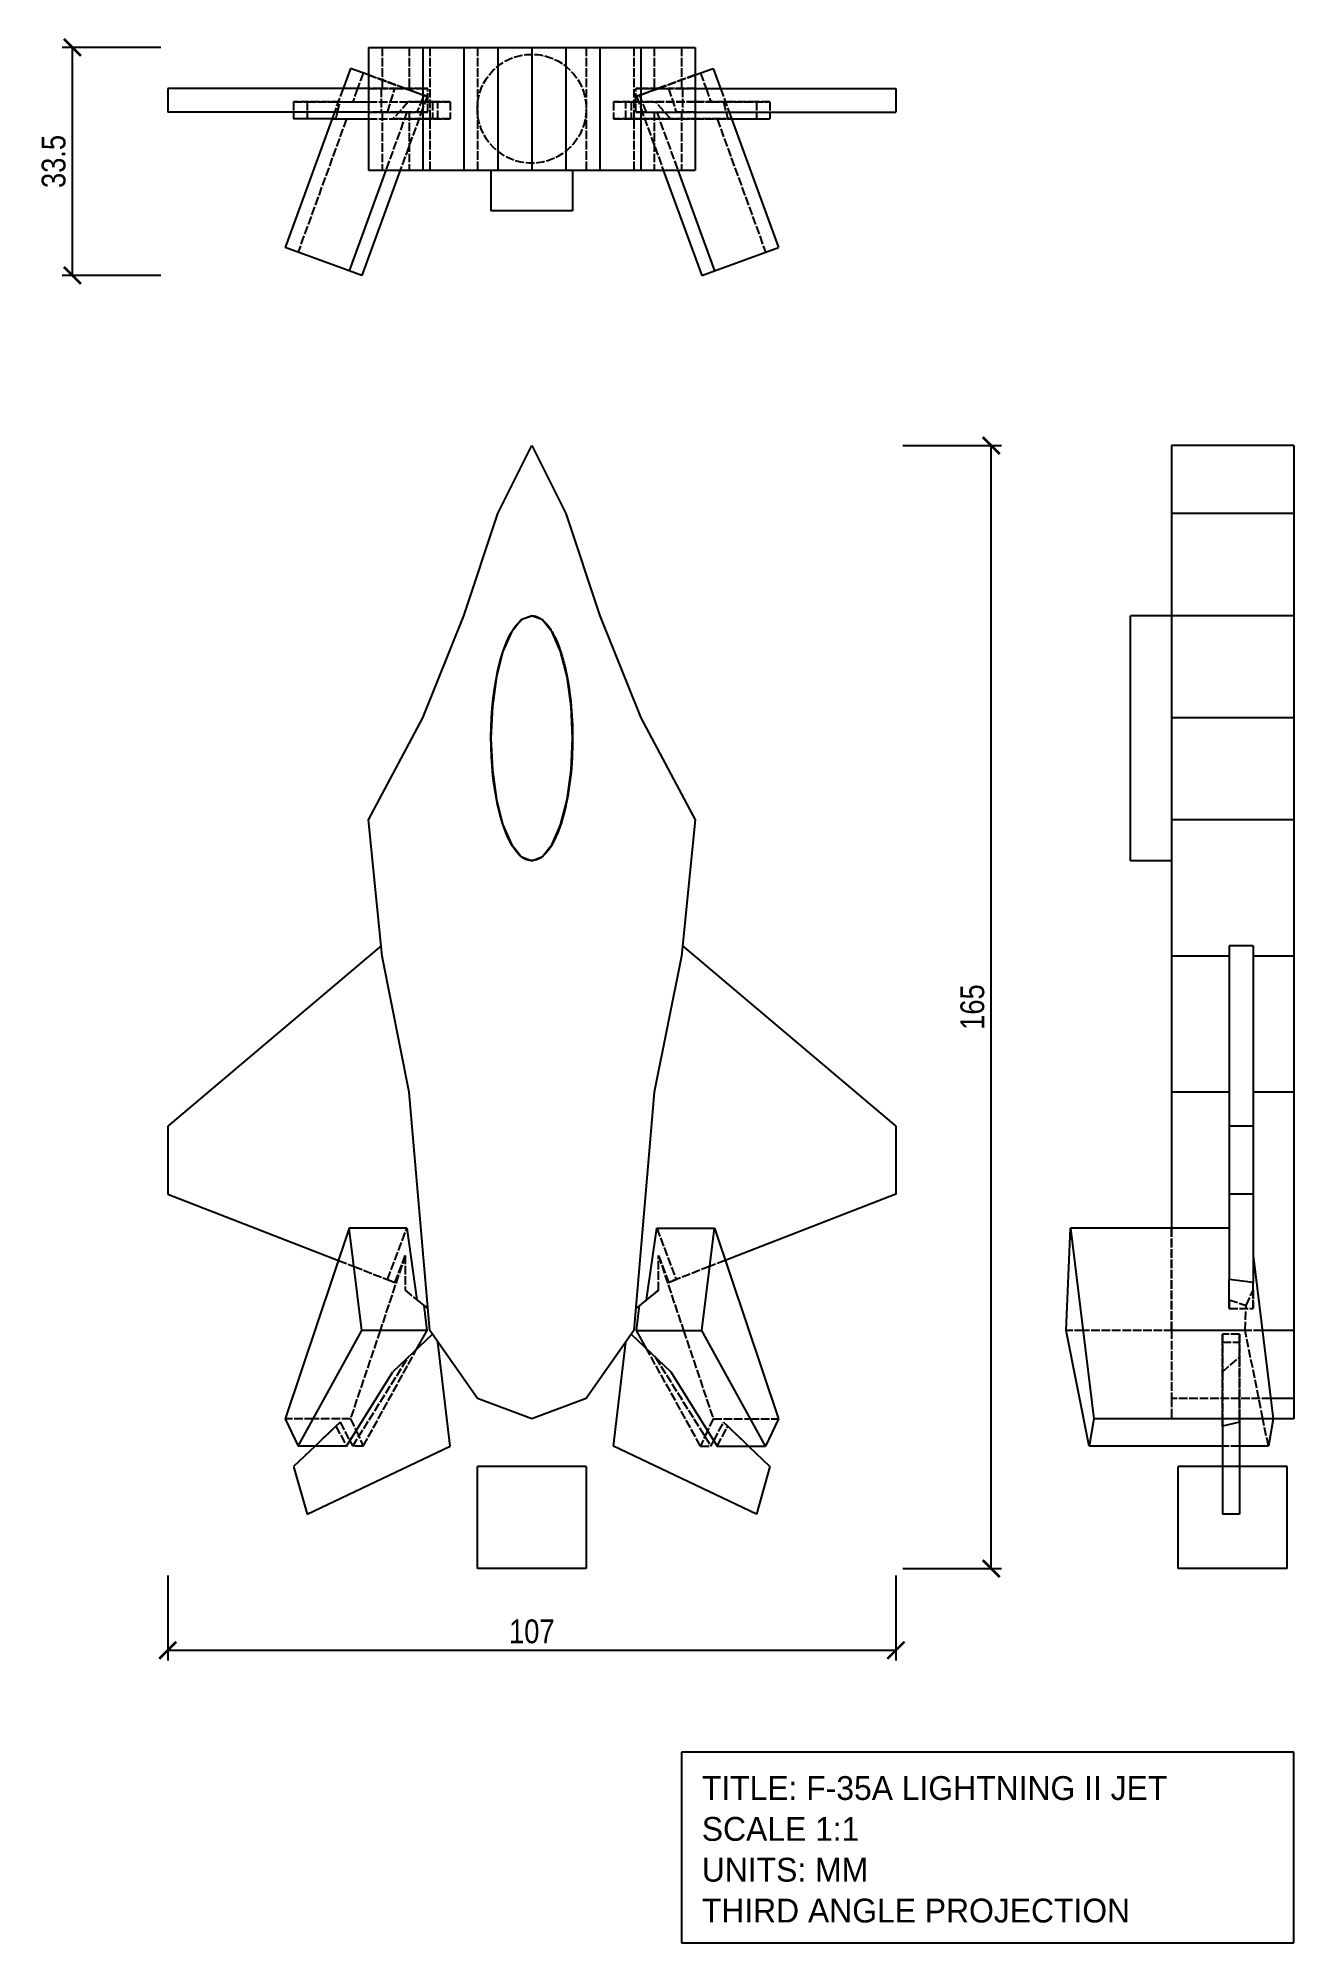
# Model space of a CAD drawing. Header units: millimetres. Extents: x -19 to 165, y -55 to 225.
import ezdxf

# ---------------------------------------------------------------- set-up
doc = ezdxf.new("R2010")
doc.units = ezdxf.units.MM
doc.linetypes.add('DASHED', pattern=[1.524, 1.27, -0.254])
for name, color, linetype in [('DIM', 3, 'CONTINUOUS'), ('HIDDEN', 8, 'DASHED'), ('TITLE', 5, 'CONTINUOUS'), ('VISIBLE', 7, 'CONTINUOUS')]:
    doc.layers.add(name, color=color, linetype=linetype)
doc.styles.add('OpenSansCondensed-Light', font='OpenSansCondensed-Light.ttf')
doc.dimstyles.new('EZDXF', dxfattribs={"dimtxt": 0.25, "dimasz": 0.175, "dimexe": 0.375, "dimexo": 0.125, "dimgap": 0.1, "dimtad": 1, "dimlfac": 100, "dimzin": 12, "dimdsep": 46, "dimtxsty": 'OpenSansCondensed-Light', "dimblk": 'ARCHTICK', "dimcen": 2.5, "dimazin": 3, "dimtfac": 0.5, "dimtmove": 2, "dimatfit": 3})

# ---------------------------------------------------------------- blocks, each defined once
blk = doc.blocks.new('_ARCHTICK')
at = {"color": 0, "linetype": 'BYBLOCK', "const_width": 0.15}
blk.add_lwpolyline([(-0.5, -0.5), (0.5, 0.5)], dxfattribs=at)

msp = doc.modelspace()

# ---------------------------------------------------------------- linework, layer by layer
at = {"layer": 'HIDDEN', "linetype": 'DASHED'}
for p, q in [((31.5, 223.48), (31.5, 217.48)), ((35.5, 223.48), (35.5, 217.48)), ((38.5, 223.48), (38.5, 205.48)), ((45.5, 223.48), (45.5, 205.48)), ((61.5, 223.48), (61.5, 205.48)), ((68.5, 223.48), (68.5, 205.48)), ((71.5, 223.48), (71.5, 217.48)), ((75.5, 223.48), (75.5, 217.48)), ((28.72, 219.73), (27.9, 217.48)), ((29.5, 219.45), (37.5, 216.54)), ((34.9, 217.48), (29.5, 219.45)), ((77.5, 219.45), (69.5, 216.54)), ((72.1, 217.48), (77.5, 219.45)), ((78.28, 219.73), (79.1, 217.48)), ((25.78, 217.48), (24.5, 213.98)), ((27.9, 217.48), (27.18, 215.48)), ((29.5, 217.48), (33.39, 217.48)), ((31.35, 217.48), (29.5, 217.48)), ((31.35, 217.48), (31.35, 213.98)), ((31.5, 217.48), (31.35, 217.48)), ((35.5, 217.48), (31.5, 217.48)), ((32.28, 213.98), (33.39, 217.48)), ((33.39, 217.48), (34.9, 217.48)), ((34.9, 217.48), (37.5, 217.48)), ((34.9, 217.48), (37.5, 216.54)), ((37.5, 217.48), (35.5, 217.48)), ((37.5, 216.09), (36.63, 213.98)), ((38.22, 217.48), (37.5, 217.48)), ((37.5, 217.48), (38.22, 217.48)), ((37.5, 216.54), (37.66, 216.48)), ((37.5, 216.54), (38.12, 216.31)), ((37.66, 216.48), (37.5, 216.09)), ((38.12, 216.31), (37.5, 214.61)), ((38.12, 216.31), (37.66, 216.48)), ((38.22, 213.98), (38.22, 217.48)), ((68.78, 213.98), (68.78, 217.48)), ((68.78, 217.48), (69.5, 217.48)), ((69.5, 217.48), (68.78, 217.48)), ((69.5, 216.54), (68.88, 216.31)), ((68.88, 216.31), (69.34, 216.48)), ((68.88, 216.31), (69.5, 214.61)), ((69.34, 216.48), (69.5, 216.54)), ((69.5, 216.09), (69.34, 216.48)), ((69.5, 217.48), (71.5, 217.48)), ((72.1, 217.48), (69.5, 217.48)), ((69.5, 216.54), (72.1, 217.48)), ((70.37, 213.98), (69.5, 216.09)), ((71.5, 217.48), (75.5, 217.48)), ((72.1, 217.48), (73.61, 217.48)), ((77.5, 217.48), (73.61, 217.48)), ((73.61, 217.48), (74.72, 213.98)), ((75.5, 217.48), (75.65, 217.48)), ((75.65, 217.48), (75.65, 213.98)), ((75.65, 217.48), (77.5, 217.48)), ((79.1, 217.48), (79.82, 215.48)), ((81.22, 217.48), (82.5, 213.98)), ((18.5, 215.48), (20.5, 215.48)), ((25.32, 215.48), (18.5, 215.48)), ((18.5, 215.48), (18.5, 213.98)), ((26.27, 212.98), (19.15, 193.42)), ((20.5, 215.48), (29.5, 215.48)), ((20.5, 215.48), (20.5, 213.98)), ((20.5, 213.98), (20.5, 212.98)), ((24.14, 212.98), (29.5, 212.98)), ((24.71, 212.98), (24.14, 212.98)), ((24.71, 212.98), (24.96, 213.98)), ((24.71, 212.98), (26.27, 212.98)), ((24.96, 213.98), (25.32, 215.48)), ((25.32, 215.48), (27.18, 215.48)), ((26.27, 212.98), (29.5, 212.98)), ((27.18, 215.48), (29.5, 215.48)), ((29.5, 215.48), (37.5, 215.48)), ((29.5, 215.48), (35.34, 215.48)), ((29.5, 213.98), (32.28, 213.98)), ((31.35, 213.98), (29.5, 213.98)), ((29.5, 212.98), (37.5, 212.98)), ((29.5, 212.98), (33.08, 212.98)), ((31.5, 213.98), (31.35, 213.98)), ((31.5, 213.98), (31.5, 205.48)), ((35.5, 213.98), (31.5, 213.98)), ((35.14, 213.98), (32.05, 205.48)), ((32.28, 213.98), (35.14, 213.98)), ((35.34, 215.48), (33.08, 212.98)), ((37.5, 212.98), (33.08, 212.98)), ((37.5, 214.61), (34.18, 205.48)), ((35.14, 213.98), (36.63, 213.98)), ((37.5, 215.48), (35.34, 215.48)), ((37.5, 213.98), (35.5, 213.98)), ((35.5, 213.98), (35.5, 205.48)), ((36.63, 213.98), (37.5, 213.98)), ((37.5, 215.48), (41.5, 215.48)), ((38.9, 215.48), (37.5, 215.48)), ((38.22, 213.98), (37.5, 213.98)), ((37.5, 213.98), (38.22, 213.98)), ((37.5, 212.98), (41.5, 212.98)), ((38.9, 212.98), (37.5, 212.98)), ((39.7, 215.48), (38.9, 215.48)), ((38.9, 215.48), (38.9, 212.98)), ((39.7, 212.98), (38.9, 212.98)), ((39.7, 212.98), (39.7, 215.48)), ((41.5, 215.48), (39.7, 215.48)), ((41.5, 212.98), (39.7, 212.98)), ((41.5, 215.48), (41.5, 212.98)), ((65.5, 215.48), (67.3, 215.48)), ((65.5, 215.48), (65.5, 212.98)), ((69.5, 215.48), (65.5, 215.48)), ((65.5, 212.98), (67.3, 212.98)), ((69.5, 212.98), (65.5, 212.98)), ((67.3, 212.98), (67.3, 215.48)), ((67.3, 215.48), (68.1, 215.48)), ((67.3, 212.98), (68.1, 212.98)), ((68.1, 215.48), (68.1, 212.98)), ((68.1, 215.48), (69.5, 215.48)), ((68.1, 212.98), (69.5, 212.98)), ((68.78, 213.98), (69.5, 213.98)), ((69.5, 213.98), (68.78, 213.98)), ((69.5, 215.48), (71.66, 215.48)), ((77.5, 215.48), (69.5, 215.48)), ((69.5, 214.61), (72.82, 205.48)), ((69.5, 213.98), (71.5, 213.98)), ((70.37, 213.98), (69.5, 213.98)), ((69.5, 212.98), (73.92, 212.98)), ((77.5, 212.98), (69.5, 212.98)), ((70.37, 213.98), (71.86, 213.98)), ((71.5, 213.98), (71.5, 205.48)), ((71.5, 213.98), (75.5, 213.98)), ((73.92, 212.98), (71.66, 215.48)), ((71.66, 215.48), (77.5, 215.48)), ((71.86, 213.98), (74.72, 213.98)), ((71.86, 213.98), (74.95, 205.48)), ((73.92, 212.98), (77.5, 212.98)), ((77.5, 213.98), (74.72, 213.98)), ((75.5, 213.98), (75.65, 213.98)), ((75.5, 213.98), (75.5, 205.48)), ((75.65, 213.98), (77.5, 213.98)), ((86.5, 215.48), (77.5, 215.48)), ((77.5, 215.48), (79.82, 215.48)), ((82.86, 212.98), (77.5, 212.98)), ((77.5, 212.98), (80.73, 212.98)), ((79.82, 215.48), (81.68, 215.48)), ((80.73, 212.98), (82.29, 212.98)), ((80.73, 212.98), (87.85, 193.42)), ((81.68, 215.48), (88.5, 215.48)), ((81.68, 215.48), (82.04, 213.98)), ((82.04, 213.98), (82.29, 212.98)), ((82.29, 212.98), (82.86, 212.98)), ((88.5, 215.48), (86.5, 215.48)), ((86.5, 215.48), (86.5, 213.98)), ((86.5, 213.98), (86.5, 212.98)), ((88.5, 215.48), (88.5, 213.98)), ((53.5, 140), (53.51, 140)), ((53.51, 140), (53.53, 140)), ((53.53, 140), (53.54, 140)), ((53.54, 140), (53.55, 140)), ((53.55, 140), (53.57, 140)), ((53.57, 140), (53.58, 140)), ((53.58, 140), (53.6, 140)), ((53.6, 140), (53.61, 140)), ((53.61, 140), (53.62, 140)), ((53.62, 140), (53.64, 140)), ((53.64, 140), (53.65, 139.99)), ((53.65, 139.99), (53.66, 139.99)), ((53.66, 139.99), (53.68, 139.99)), ((53.68, 139.99), (53.69, 139.99)), ((53.69, 139.99), (53.7, 139.99)), ((53.7, 139.99), (53.72, 139.99)), ((53.72, 139.99), (53.73, 139.99)), ((53.73, 139.99), (53.75, 139.98)), ((53.75, 139.98), (53.76, 139.98)), ((53.76, 139.98), (53.77, 139.98)), ((53.77, 139.98), (53.79, 139.98)), ((53.79, 139.98), (53.8, 139.98)), ((53.8, 139.98), (53.81, 139.98)), ((53.81, 139.98), (53.83, 139.97)), ((54.61, 139.69), (54.71, 139.63)), ((54.88, 139.52), (54.99, 139.44)), ((55.41, 139.07), (55.56, 138.9)), ((55.73, 138.7), (55.75, 138.68)), ((55.75, 138.68), (55.77, 138.66)), ((55.77, 138.66), (55.79, 138.64)), ((55.79, 138.64), (55.8, 138.62)), ((55.8, 138.62), (55.82, 138.6)), ((55.82, 138.6), (55.84, 138.58)), ((55.84, 138.58), (55.85, 138.56)), ((55.85, 138.56), (55.87, 138.54)), ((55.87, 138.54), (55.88, 138.52)), ((55.88, 138.52), (55.9, 138.5)), ((55.9, 138.5), (55.92, 138.48)), ((55.92, 138.48), (55.93, 138.45)), ((55.93, 138.45), (55.95, 138.43)), ((55.95, 138.43), (55.96, 138.41)), ((55.96, 138.41), (55.98, 138.39)), ((55.98, 138.39), (56, 138.37)), ((56, 138.37), (56.01, 138.35)), ((56.01, 138.35), (56.03, 138.32)), ((56.03, 138.32), (56.04, 138.3)), ((56.04, 138.3), (56.06, 138.28)), ((56.06, 138.28), (56.07, 138.26)), ((56.07, 138.26), (56.09, 138.24)), ((56.09, 138.24), (56.1, 138.22)), ((56.1, 138.22), (56.12, 138.19)), ((56.18, 138.11), (56.32, 137.89)), ((56.32, 137.89), (56.46, 137.66)), ((56.46, 137.66), (56.59, 137.44)), ((56.59, 137.44), (56.71, 137.21)), ((56.71, 137.21), (56.83, 136.97)), ((56.83, 136.97), (56.94, 136.74)), ((56.94, 136.74), (57.06, 136.5)), ((57.06, 136.5), (57.16, 136.26)), ((57.16, 136.26), (57.26, 136.02)), ((57.26, 136.02), (57.36, 135.78)), ((57.36, 135.78), (57.46, 135.53)), ((57.46, 135.53), (57.55, 135.29)), ((57.55, 135.29), (57.64, 135.04)), ((57.64, 135.04), (57.72, 134.79)), ((57.72, 134.79), (57.8, 134.54)), ((57.8, 134.54), (57.88, 134.29)), ((57.88, 134.29), (57.96, 134.04)), ((57.96, 134.04), (58.03, 133.79)), ((58.03, 133.79), (58.11, 133.54)), ((58.11, 133.54), (58.17, 133.28)), ((58.17, 133.28), (58.24, 133.03)), ((58.24, 133.03), (58.31, 132.77)), ((58.31, 132.77), (58.37, 132.52)), ((58.37, 132.52), (58.43, 132.26)), ((58.63, 131.34), (58.67, 131.11)), ((59.05, 128.81), (59.14, 128.12)), ((59.14, 128.12), (59.22, 127.42)), ((59.22, 127.42), (59.29, 126.73)), ((59.29, 126.73), (59.35, 126.03)), ((59.35, 126.03), (59.4, 125.34)), ((59.4, 125.34), (59.44, 124.64)), ((59.44, 124.64), (59.46, 123.94)), ((59.46, 123.94), (59.49, 123.24)), ((59.49, 123.24), (59.5, 122.55)), ((59.48, 120.45), (59.45, 119.75)), ((59.49, 121.15), (59.48, 120.45)), ((59.5, 121.85), (59.49, 121.15)), ((59.5, 122.55), (59.5, 121.85)), ((59.32, 117.66), (59.26, 116.97)), ((59.38, 118.36), (59.32, 117.66)), ((59.42, 119.06), (59.38, 118.36)), ((59.45, 119.75), (59.42, 119.06)), ((59.01, 114.89), (58.91, 114.2)), ((59.11, 115.58), (59.01, 114.89)), ((59.19, 116.27), (59.11, 115.58)), ((59.26, 116.97), (59.19, 116.27)), ((58.66, 112.82), (58.52, 112.14)), ((58.79, 113.51), (58.66, 112.82)), ((58.91, 114.2), (58.79, 113.51)), ((57.85, 109.59), (57.67, 109.06)), ((58.13, 110.56), (58.05, 110.26)), ((49.88, 107.64), (49.66, 108.16)), ((50.12, 107.13), (49.88, 107.64)), ((50.38, 106.63), (50.12, 107.13)), ((50.66, 106.15), (50.38, 106.63)), ((56.54, 106.49), (56.25, 106.01)), ((56.81, 106.98), (56.54, 106.49)), ((57.05, 107.49), (56.81, 106.98)), ((57.27, 108), (57.05, 107.49)), ((57.48, 108.53), (57.27, 108)), ((57.67, 109.06), (57.48, 108.53)), ((50.97, 105.68), (50.66, 106.15)), ((51.31, 105.24), (50.97, 105.68)), ((51.7, 104.83), (51.31, 105.24)), ((52.13, 104.48), (51.7, 104.83)), ((52.61, 104.2), (52.13, 104.48)), ((53.14, 104.03), (52.61, 104.2)), ((53.7, 104.01), (53.14, 104.03)), ((54.24, 104.14), (53.7, 104.01)), ((54.73, 104.38), (54.24, 104.14)), ((55.18, 104.72), (54.73, 104.38)), ((55.58, 105.11), (55.18, 104.72)), ((55.93, 105.55), (55.58, 105.11)), ((56.25, 106.01), (55.93, 105.55)), ((32.28, 42.47), (35.14, 50)), ((71.86, 50), (74.72, 42.47)), ((147.48, 50), (147.48, 35)), ((147.48, 35), (147.48, 50)), ((25.08, 45.27), (27.37, 44.38)), ((25.08, 45.27), (27.37, 44.38)), ((34.9, 46), (31.21, 35)), ((33.39, 42.04), (34.9, 46)), ((34.9, 46), (34.9, 40.88)), ((72.1, 40.88), (72.1, 46)), ((72.1, 46), (73.61, 42.04)), ((72.1, 46), (75.79, 35)), ((81.92, 45.27), (79.63, 44.38)), ((81.92, 45.27), (79.63, 44.38)), ((27.37, 44.38), (33.39, 42.04)), ((27.37, 44.38), (32.28, 42.47)), ((32.28, 42.47), (33.39, 42.04)), ((79.63, 44.38), (73.61, 42.04)), ((73.61, 42.04), (74.72, 42.47)), ((79.63, 44.38), (74.72, 42.47)), ((155.98, 38.22), (155.98, 42.47)), ((155.98, 39.49), (155.98, 42.47)), ((159.48, 38.22), (159.48, 42.04)), ((159.48, 40.88), (159.48, 42.04)), ((34.9, 40.88), (36.63, 39.49)), ((34.9, 40.88), (36.63, 39.49)), ((72.1, 40.88), (70.37, 39.49)), ((70.37, 39.49), (72.1, 40.88)), ((155.98, 39.49), (155.98, 38.22)), ((155.98, 39.49), (158.48, 38.67)), ((158.48, 38.67), (159.48, 40.88)), ((159.48, 40.88), (159.48, 38.22)), ((155.98, 38.22), (159.48, 38.22)), ((158.31, 35), (158.48, 38.67)), ((31.21, 35), (26.84, 22)), ((75.79, 35), (80.16, 22)), ((134.52, 35), (132, 35)), ((158.31, 35), (134.52, 35)), ((147.48, 35), (147.48, 25)), ((160.83, 35), (147.48, 35)), ((160.83, 35), (147.48, 35)), ((157.48, 34.43), (154.98, 34.43)), ((154.98, 33.28), (154.98, 34.43)), ((154.98, 34.43), (154.98, 28.89)), ((157.48, 33.28), (157.48, 34.43)), ((157.48, 34.43), (157.48, 31.03)), ((160.93, 22), (158.31, 35)), ((27.18, 18), (35.33, 31.03)), ((28.72, 18), (36.58, 32.22)), ((78.28, 18), (70.42, 32.22)), ((71.67, 31.03), (79.82, 18)), ((154.98, 33.28), (157.48, 33.28)), ((154.98, 22), (154.98, 33.28)), ((154.98, 28.89), (157.48, 31.03)), ((157.48, 22), (157.48, 33.28)), ((157.48, 31.03), (157.48, 22)), ((154.98, 28.89), (154.98, 22)), ((147.48, 25), (147.48, 22)), ((162.05, 25), (147.48, 25)), ((162.05, 25), (147.48, 25)), ((21.36, 22), (17.27, 22)), ((26.84, 22), (21.36, 22)), ((25.32, 21.49), (21.65, 18)), ((24.71, 20.92), (21.65, 18)), ((24.71, 20.92), (25.32, 21.49)), ((24.71, 20.92), (26.27, 18)), ((25.32, 21.49), (26.76, 18.79)), ((26.84, 22), (27.67, 20.24)), ((27.67, 20.24), (28.72, 18)), ((79.33, 20.24), (78.28, 18)), ((80.16, 22), (79.33, 20.24)), ((80.16, 22), (85.64, 22)), ((80.24, 18.79), (81.68, 21.49)), ((80.73, 18), (82.29, 20.92)), ((81.68, 21.49), (85.35, 18)), ((81.68, 21.49), (82.29, 20.92)), ((82.29, 20.92), (85.35, 18)), ((85.64, 22), (89.73, 22)), ((154.98, 20.92), (154.98, 22)), ((154.98, 22), (154.98, 20.92)), ((157.48, 21.49), (157.48, 22)), ((157.48, 22), (157.48, 21.49)), ((161.73, 18), (160.93, 22)), ((26.76, 18.78), (27.18, 18)), ((28.72, 18), (27.18, 18)), ((78.28, 18), (79.82, 18)), ((79.82, 18), (80.24, 18.78)), ((157.48, 18), (154.98, 18))]:
    msp.add_line(p, q, dxfattribs=at)
msp.add_circle((53.5, 214.48), 8, dxfattribs=at)
at = {"layer": 'TITLE', "linetype": 'CONTINUOUS'}
for p, q in [((165.48, -27), (75.48, -27)), ((75.48, -27), (75.48, -55)), ((165.48, -55), (165.48, -27)), ((75.48, -55), (165.48, -55))]:
    msp.add_line(p, q, dxfattribs=at)
at = {"layer": 'VISIBLE', "linetype": 'CONTINUOUS'}
for p, q in [((29.5, 223.48), (37.5, 223.48)), ((29.5, 223.48), (29.5, 205.48)), ((37.5, 223.48), (43.5, 223.48)), ((37.5, 223.48), (37.5, 205.48)), ((43.5, 223.48), (48.5, 223.48)), ((43.5, 223.48), (43.5, 205.48)), ((48.5, 223.48), (48.5, 205.48)), ((48.5, 223.48), (53.5, 223.48)), ((53.5, 223.48), (53.5, 205.48)), ((53.5, 223.48), (58.5, 223.48)), ((58.5, 223.48), (58.5, 205.48)), ((58.5, 223.48), (63.5, 223.48)), ((63.5, 223.48), (63.5, 205.48)), ((63.5, 223.48), (69.5, 223.48)), ((69.5, 223.48), (77.5, 223.48)), ((69.5, 223.48), (69.5, 205.48)), ((77.5, 223.48), (77.5, 205.48)), ((26.84, 220.42), (25.78, 217.48)), ((29.5, 219.45), (26.84, 220.42)), ((77.5, 219.45), (80.16, 220.42)), ((80.16, 220.42), (81.22, 217.48)), ((29.5, 217.48), (0, 217.48)), ((0, 217.48), (0, 213.98)), ((77.5, 217.48), (107, 217.48)), ((107, 217.48), (107, 213.98)), ((29.5, 213.98), (0, 213.98)), ((24.5, 213.98), (17.27, 194.1)), ((18.5, 213.98), (18.5, 212.98)), ((24.14, 212.98), (18.5, 212.98)), ((77.5, 213.98), (107, 213.98)), ((82.5, 213.98), (89.73, 194.1)), ((82.86, 212.98), (88.5, 212.98)), ((88.5, 213.98), (88.5, 212.98)), ((32.05, 205.48), (26.66, 190.68)), ((34.18, 205.48), (28.54, 190)), ((29.5, 205.48), (37.5, 205.48)), ((37.5, 205.48), (43.5, 205.48)), ((43.5, 205.48), (48.5, 205.48)), ((47.5, 205.48), (47.5, 199.48)), ((48.5, 205.48), (53.5, 205.48)), ((53.5, 205.48), (58.5, 205.48)), ((58.5, 205.48), (63.5, 205.48)), ((59.5, 205.48), (59.5, 199.48)), ((63.5, 205.48), (69.5, 205.48)), ((69.5, 205.48), (77.5, 205.48)), ((72.82, 205.48), (78.46, 190)), ((74.95, 205.48), (80.34, 190.68)), ((53.5, 199.48), (47.5, 199.48)), ((59.5, 199.48), (53.5, 199.48)), ((26.66, 190.68), (17.27, 194.1)), ((80.34, 190.68), (89.73, 194.1)), ((28.54, 190), (26.66, 190.68)), ((78.46, 190), (80.34, 190.68)), ((48.5, 155), (53.5, 165)), ((53.5, 165), (58.5, 155)), ((165.48, 165), (147.48, 165)), ((147.48, 165), (147.48, 155)), ((165.48, 165), (165.48, 155)), ((43.5, 140), (48.5, 155)), ((58.5, 155), (63.5, 140)), ((165.48, 155), (147.48, 155)), ((147.48, 155), (147.48, 140)), ((165.48, 155), (165.48, 140)), ((37.5, 125), (43.5, 140)), ((53.5, 140), (51.95, 139.39)), ((52.18, 139.56), (53.5, 140)), ((55.05, 139.39), (53.5, 140)), ((53.83, 139.97), (53.86, 139.97)), ((53.86, 139.97), (53.89, 139.96)), ((53.89, 139.96), (53.93, 139.95)), ((53.93, 139.95), (53.96, 139.95)), ((53.96, 139.95), (54, 139.94)), ((54, 139.94), (54.03, 139.93)), ((63.5, 140), (69.5, 125)), ((147.48, 140), (141.48, 140)), ((141.48, 104), (141.48, 140)), ((165.48, 140), (147.48, 140)), ((147.48, 140), (147.48, 125)), ((165.48, 140), (165.48, 125)), ((50.5, 137.59), (49.26, 134.73)), ((49.78, 136.12), (50.39, 137.4)), ((50.39, 137.4), (51.17, 138.58)), ((51.95, 139.39), (50.5, 137.59)), ((51.17, 138.58), (52.18, 139.56)), ((54.03, 139.93), (54.06, 139.92)), ((54.06, 139.92), (54.1, 139.91)), ((54.1, 139.91), (54.13, 139.9)), ((54.13, 139.9), (54.16, 139.89)), ((54.16, 139.89), (54.2, 139.88)), ((54.2, 139.88), (54.23, 139.87)), ((54.23, 139.87), (54.26, 139.85)), ((54.26, 139.85), (54.29, 139.84)), ((54.29, 139.84), (54.33, 139.83)), ((54.33, 139.83), (54.36, 139.82)), ((54.36, 139.82), (54.39, 139.8)), ((54.39, 139.8), (54.42, 139.79)), ((54.42, 139.79), (54.45, 139.77)), ((54.45, 139.77), (54.48, 139.76)), ((54.48, 139.76), (54.51, 139.74)), ((54.51, 139.74), (54.54, 139.73)), ((54.54, 139.73), (54.58, 139.71)), ((54.58, 139.71), (54.61, 139.69)), ((54.71, 139.63), (54.72, 139.62)), ((54.72, 139.62), (54.73, 139.62)), ((54.73, 139.62), (54.73, 139.62)), ((54.73, 139.62), (54.74, 139.61)), ((54.74, 139.61), (54.75, 139.61)), ((54.75, 139.61), (54.75, 139.6)), ((54.75, 139.6), (54.76, 139.6)), ((54.76, 139.6), (54.77, 139.59)), ((54.77, 139.59), (54.78, 139.59)), ((54.78, 139.59), (54.78, 139.58)), ((54.78, 139.58), (54.79, 139.58)), ((54.79, 139.58), (54.8, 139.58)), ((54.8, 139.58), (54.8, 139.57)), ((54.8, 139.57), (54.81, 139.57)), ((54.81, 139.57), (54.82, 139.56)), ((54.82, 139.56), (54.82, 139.56)), ((54.82, 139.56), (54.83, 139.55)), ((54.83, 139.55), (54.84, 139.55)), ((54.84, 139.55), (54.84, 139.54)), ((54.84, 139.54), (54.85, 139.54)), ((54.85, 139.54), (54.86, 139.53)), ((54.86, 139.53), (54.86, 139.53)), ((54.86, 139.53), (54.87, 139.52)), ((54.87, 139.52), (54.88, 139.52)), ((54.99, 139.44), (55.01, 139.42)), ((55.01, 139.42), (55.02, 139.41)), ((55.02, 139.41), (55.04, 139.4)), ((55.04, 139.4), (55.06, 139.38)), ((56.5, 137.59), (55.05, 139.39)), ((55.06, 139.38), (55.08, 139.37)), ((55.08, 139.37), (55.1, 139.35)), ((55.1, 139.35), (55.11, 139.34)), ((55.11, 139.34), (55.13, 139.32)), ((55.13, 139.32), (55.15, 139.31)), ((55.15, 139.31), (55.17, 139.29)), ((55.17, 139.29), (55.18, 139.28)), ((55.18, 139.28), (55.2, 139.26)), ((55.2, 139.26), (55.22, 139.24)), ((55.22, 139.24), (55.24, 139.23)), ((55.24, 139.23), (55.25, 139.21)), ((55.25, 139.21), (55.27, 139.2)), ((55.27, 139.2), (55.29, 139.18)), ((55.29, 139.18), (55.31, 139.17)), ((55.31, 139.17), (55.32, 139.15)), ((55.32, 139.15), (55.34, 139.13)), ((55.34, 139.13), (55.36, 139.12)), ((55.36, 139.12), (55.37, 139.1)), ((55.37, 139.1), (55.39, 139.08)), ((55.39, 139.08), (55.41, 139.07)), ((55.56, 138.9), (55.74, 138.71)), ((56.12, 138.19), (56.18, 138.11)), ((57.74, 134.73), (56.5, 137.59)), ((49.26, 134.73), (48.3, 131)), ((48.86, 133.43), (49.28, 134.79)), ((49.28, 134.79), (49.78, 136.12)), ((58.7, 131), (57.74, 134.73)), ((48.24, 130.65), (48.52, 132.04)), ((48.52, 132.04), (48.86, 133.43)), ((58.43, 132.26), (58.44, 132.23)), ((58.44, 132.23), (58.45, 132.19)), ((58.45, 132.19), (58.46, 132.15)), ((58.46, 132.15), (58.46, 132.11)), ((58.46, 132.11), (58.47, 132.07)), ((58.47, 132.07), (58.48, 132.03)), ((58.48, 132.03), (58.49, 131.99)), ((58.49, 131.99), (58.5, 131.96)), ((58.5, 131.96), (58.51, 131.92)), ((58.51, 131.92), (58.52, 131.88)), ((58.52, 131.88), (58.52, 131.84)), ((58.52, 131.84), (58.53, 131.8)), ((58.53, 131.8), (58.54, 131.76)), ((58.54, 131.76), (58.55, 131.72)), ((58.55, 131.72), (58.56, 131.68)), ((58.56, 131.68), (58.57, 131.65)), ((58.57, 131.65), (58.57, 131.61)), ((58.57, 131.61), (58.58, 131.57)), ((58.58, 131.57), (58.59, 131.53)), ((48.3, 131), (47.7, 126.66)), ((47.82, 127.83), (48.01, 129.24)), ((48.01, 129.24), (48.24, 130.65)), ((58.59, 131.53), (58.6, 131.49)), ((58.6, 131.49), (58.61, 131.45)), ((58.61, 131.45), (58.61, 131.41)), ((58.61, 131.41), (58.62, 131.38)), ((58.62, 131.38), (58.63, 131.34)), ((58.67, 131.11), (58.69, 131.02)), ((58.69, 131.02), (58.71, 130.92)), ((59.3, 126.66), (58.7, 131)), ((58.71, 130.92), (58.73, 130.83)), ((58.73, 130.83), (58.75, 130.73)), ((58.75, 130.73), (58.76, 130.64)), ((58.76, 130.64), (58.78, 130.54)), ((58.78, 130.54), (58.8, 130.44)), ((58.8, 130.44), (58.82, 130.35)), ((58.82, 130.35), (58.83, 130.25)), ((58.83, 130.25), (58.85, 130.16)), ((58.85, 130.16), (58.86, 130.06)), ((58.86, 130.06), (58.88, 129.96)), ((58.88, 129.96), (58.9, 129.87)), ((58.9, 129.87), (58.91, 129.77)), ((58.91, 129.77), (58.93, 129.68)), ((58.93, 129.68), (58.94, 129.58)), ((58.94, 129.58), (58.96, 129.48)), ((58.96, 129.48), (58.97, 129.39)), ((58.97, 129.39), (58.99, 129.29)), ((58.99, 129.29), (59, 129.2)), ((59, 129.2), (59.01, 129.1)), ((59.01, 129.1), (59.03, 129)), ((59.03, 129), (59.04, 128.91)), ((59.04, 128.91), (59.05, 128.81)), ((47.7, 126.66), (47.5, 122)), ((47.58, 125), (47.68, 126.42)), ((47.68, 126.42), (47.82, 127.83)), ((59.5, 122), (59.3, 126.66)), ((29.5, 110), (37.5, 125)), ((47.5, 122.15), (47.52, 123.57)), ((47.52, 123.57), (47.58, 125)), ((69.5, 125), (77.5, 110)), ((147.48, 125), (147.48, 110)), ((165.48, 125), (147.48, 125)), ((165.48, 125), (165.48, 110)), ((47.52, 120.72), (47.5, 122.15)), ((47.5, 122), (47.7, 117.34)), ((47.57, 119.3), (47.52, 120.72)), ((59.3, 117.34), (59.5, 122)), ((47.66, 117.88), (47.57, 119.3)), ((47.79, 116.46), (47.66, 117.88)), ((47.7, 117.34), (48.3, 113)), ((47.97, 115.05), (47.79, 116.46)), ((48.19, 113.64), (47.97, 115.05)), ((58.7, 113), (59.3, 117.34)), ((48.46, 112.25), (48.19, 113.64)), ((48.3, 113), (49.26, 109.27)), ((48.79, 110.86), (48.46, 112.25)), ((57.74, 109.27), (58.7, 113)), ((58.49, 112.01), (58.48, 111.94)), ((58.51, 112.07), (58.49, 112.01)), ((58.52, 112.14), (58.51, 112.07)), ((31.5, 90), (29.5, 110)), ((49.18, 109.5), (48.79, 110.86)), ((49.66, 108.16), (49.18, 109.5)), ((49.26, 109.27), (50.5, 106.41)), ((56.5, 106.41), (57.74, 109.27)), ((57.86, 109.64), (57.85, 109.62)), ((57.85, 109.62), (57.85, 109.59)), ((57.87, 109.67), (57.86, 109.64)), ((57.88, 109.7), (57.87, 109.67)), ((57.89, 109.73), (57.88, 109.7)), ((57.9, 109.76), (57.89, 109.73)), ((57.91, 109.78), (57.9, 109.76)), ((57.92, 109.81), (57.91, 109.78)), ((57.93, 109.87), (57.92, 109.84)), ((57.92, 109.84), (57.92, 109.81)), ((57.94, 109.9), (57.93, 109.87)), ((57.95, 109.92), (57.94, 109.9)), ((57.96, 109.95), (57.95, 109.92)), ((57.97, 109.98), (57.96, 109.95)), ((57.98, 110.03), (57.97, 110.01)), ((57.97, 110.01), (57.97, 109.98)), ((57.99, 110.06), (57.98, 110.03)), ((58, 110.09), (57.99, 110.06)), ((58.01, 110.12), (58, 110.09)), ((58.02, 110.15), (58.01, 110.12)), ((58.03, 110.2), (58.02, 110.17)), ((58.02, 110.17), (58.02, 110.15)), ((58.04, 110.23), (58.03, 110.2)), ((58.05, 110.26), (58.04, 110.23)), ((58.15, 110.63), (58.13, 110.56)), ((58.17, 110.7), (58.15, 110.63)), ((58.19, 110.76), (58.17, 110.7)), ((58.2, 110.83), (58.19, 110.76)), ((58.22, 110.89), (58.2, 110.83)), ((58.24, 110.96), (58.22, 110.89)), ((58.25, 111.02), (58.24, 110.96)), ((58.27, 111.09), (58.25, 111.02)), ((58.29, 111.15), (58.27, 111.09)), ((58.3, 111.22), (58.29, 111.15)), ((58.32, 111.28), (58.3, 111.22)), ((58.34, 111.35), (58.32, 111.28)), ((58.35, 111.42), (58.34, 111.35)), ((58.37, 111.48), (58.35, 111.42)), ((58.38, 111.55), (58.37, 111.48)), ((58.4, 111.61), (58.38, 111.55)), ((58.42, 111.68), (58.4, 111.61)), ((58.43, 111.74), (58.42, 111.68)), ((58.45, 111.81), (58.43, 111.74)), ((58.46, 111.88), (58.45, 111.81)), ((58.48, 111.94), (58.46, 111.88)), ((77.5, 110), (75.5, 90)), ((147.48, 110), (147.48, 90)), ((165.48, 110), (147.48, 110)), ((165.48, 110), (165.48, 90)), ((50.5, 106.41), (51.95, 104.61)), ((55.05, 104.61), (56.5, 106.41)), ((51.95, 104.61), (53.5, 104)), ((53.5, 104), (55.05, 104.61)), ((147.48, 104), (141.48, 104)), ((31.35, 91.49), (0, 65)), ((35.5, 70), (31.5, 90)), ((75.5, 90), (71.5, 70)), ((75.65, 91.49), (107, 65)), ((147.48, 90), (147.48, 70)), ((155.98, 90), (147.48, 90)), ((159.48, 91.49), (155.98, 91.49)), ((155.98, 91.49), (155.98, 65)), ((159.48, 91.49), (159.48, 65)), ((165.48, 90), (159.48, 90)), ((165.48, 90), (165.48, 70)), ((38.5, 35), (35.5, 70)), ((71.5, 70), (68.5, 35)), ((147.48, 70), (147.48, 50)), ((155.98, 70), (147.48, 70)), ((165.48, 70), (159.48, 70)), ((165.48, 70), (165.48, 35)), ((0, 65), (0, 55)), ((107, 65), (107, 55)), ((159.48, 65), (155.98, 65)), ((155.98, 65), (155.98, 55)), ((159.48, 65), (159.48, 55)), ((0, 55), (25.08, 45.27)), ((107, 55), (81.92, 45.27)), ((155.98, 55), (155.98, 42.47)), ((159.48, 55), (155.98, 55)), ((159.48, 55), (159.48, 42.04)), ((26.66, 50), (17.27, 22)), ((35.14, 50), (26.66, 50)), ((28.54, 35), (26.66, 50)), ((35.14, 50), (36.63, 39.49)), ((70.37, 39.49), (71.86, 50)), ((71.86, 50), (80.34, 50)), ((78.46, 35), (80.34, 50)), ((80.34, 50), (89.73, 22)), ((132, 35), (132.68, 50)), ((132.68, 50), (136.1, 22)), ((155.98, 50), (132.68, 50)), ((159.48, 46), (162.42, 22)), ((159.48, 42.04), (155.98, 42.47)), ((36.63, 39.49), (38.22, 38.22)), ((70.37, 39.49), (68.78, 38.22)), ((38.12, 35), (37.66, 38.67)), ((68.88, 35), (69.34, 38.67)), ((19.15, 18), (28.54, 35)), ((38.12, 35), (28.54, 35)), ((38.9, 34.43), (33.08, 28.89)), ((36.58, 32.22), (38.12, 35)), ((45.5, 25), (38.5, 35)), ((68.5, 35), (61.5, 25)), ((68.1, 34.43), (73.92, 28.89)), ((70.42, 32.22), (68.88, 35)), ((68.88, 35), (78.46, 35)), ((87.85, 18), (78.46, 35)), ((135.42, 18), (132, 35)), ((165.48, 35), (160.83, 35)), ((165.48, 35), (165.48, 25)), ((41.5, 18), (39.7, 33.28)), ((65.5, 18), (67.3, 33.28)), ((26.27, 18), (33.08, 28.89)), ((73.92, 28.89), (80.73, 18)), ((53.5, 22), (45.5, 25)), ((61.5, 25), (53.5, 22)), ((165.48, 25), (162.05, 25)), ((165.48, 25), (165.48, 22)), ((17.27, 22), (19.15, 18)), ((89.73, 22), (87.85, 18)), ((136.1, 22), (135.42, 18)), ((162.42, 22), (136.1, 22)), ((157.48, 21.49), (154.98, 20.92)), ((154.98, 20.92), (154.98, 15)), ((157.48, 21.49), (157.48, 15)), ((162.42, 22), (161.73, 18)), ((165.48, 22), (162.42, 22)), ((21.65, 18), (18.5, 15)), ((26.27, 18), (19.15, 18)), ((20.5, 8), (41.5, 18)), ((86.5, 8), (65.5, 18)), ((80.73, 18), (87.85, 18)), ((85.35, 18), (88.5, 15)), ((154.98, 18), (135.42, 18)), ((161.73, 18), (157.48, 18)), ((18.5, 15), (20.5, 8)), ((61.5, 15), (45.5, 15)), ((45.5, 0), (45.5, 15)), ((61.5, 15), (61.5, 0)), ((88.5, 15), (86.5, 8)), ((154.98, 15), (148.48, 15)), ((148.48, 0), (148.48, 15)), ((154.98, 15), (154.98, 8)), ((157.48, 15), (154.98, 15)), ((157.48, 15), (157.48, 8)), ((164.48, 15), (157.48, 15)), ((164.48, 0), (164.48, 15)), ((157.48, 8), (154.98, 8)), ((61.5, 0), (45.5, 0)), ((156.48, 0), (148.48, 0)), ((164.48, 0), (156.48, 0))]:
    msp.add_line(p, q, dxfattribs=at)

# ---------------------------------------------------------------- texts
at = {"layer": 'TITLE'}
for s, p in [('TITLE: F-35A LIGHTNING II JET', (78.48, -34)), ('SCALE 1:1', (78.48, -40)), ('UNITS: MM', (78.48, -46)), ('THIRD ANGLE PROJECTION', (78.48, -52))]:
    msp.add_text(s, height=3.5, dxfattribs=at).set_placement(p)

# ---------------------------------------------------------------- dimensions: what is measured, and where the dimension line sits
at = {"layer": 'DIM'}
for base, p1, p2 in [((-14, 190), (0, 190), (0, 223.48)), ((121, 0), (107, 0), (107, 165))]:
    msp.add_linear_dim(base=base, p1=p1, p2=p2, angle=90, dimstyle='EZDXF', override={"dimtxt": 3.5, "dimasz": 2.5, "dimexe": 1.5, "dimexo": 1, "dimgap": 1, "dimdec": 1, "dimlfac": 1, "dimzin": 8}, dxfattribs=at).render()
msp.add_linear_dim(base=(0, -12), p1=(0, 0), p2=(107, 0), dimstyle='EZDXF', override={"dimtxt": 3.5, "dimasz": 2.5, "dimexe": 1.5, "dimexo": 1, "dimgap": 1, "dimdec": 1, "dimlfac": 1, "dimzin": 8}, dxfattribs=at).render()

doc.saveas('drawing.dxf')
